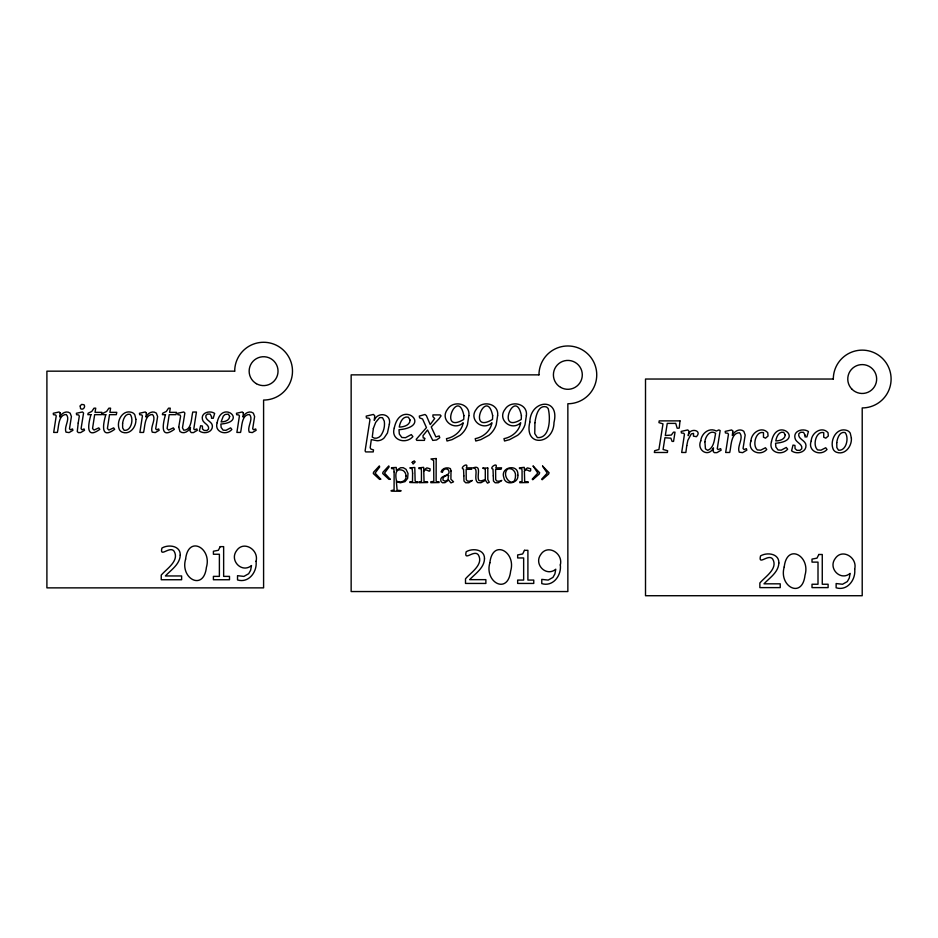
<?xml version="1.0" encoding="UTF-8"?>
<svg xmlns="http://www.w3.org/2000/svg" width="938" height="938" viewBox="0 0 938 938"><rect width="100%" height="100%" fill="white"/><g stroke="black" fill="none" stroke-linecap="round" stroke-linejoin="round"><path stroke-width="1.41" d="M394.136 471.955L394.077 490.023C381.813 491.958 411.489 491.172 397.114 490.281L396.387 481.64L400.374 482.789L405.028 481.628L407.62 478.357L408.018 473.479L406.048 469.34L403.176 467.675L400.585 467.757L396.375 470.384L396.235 467.441L391.498 467.699L391.58 468.578L393.843 468.789L394.136 471.955M412.603 473.209L412.486 481.675L409.894 481.757L409.765 482.495L417.668 482.695L417.703 481.757L415.722 481.757L415.124 480.784L414.795 467.476L409.8 467.91L412.239 469.023L412.603 473.209M423.777 471.286L424.046 481.64L427.47 481.827L427.681 482.531L419.192 482.695L419.169 481.827L421.443 481.522L421.443 470.817L421.139 468.719L418.899 468.578L418.735 467.874L423.613 467.347L423.824 470.008L426.86 467.886L430.05 468.777C430.636 474.605 426.52 467.546 423.941 470.841L423.777 471.286M524.401 471.286L524.67 481.64L528.106 481.827L528.317 482.531L519.828 482.695L519.793 481.827L522.067 481.522L522.067 470.817L521.774 468.719L519.535 468.578L519.371 467.874L524.236 467.347L524.448 470.008L527.484 467.886L530.674 468.777C531.26 474.605 527.144 467.546 524.565 470.841L524.401 471.286M487.795 468.074L487.819 479.588L489.296 482.249L487.467 483.129L485.497 480.303L480.936 482.73L477.7 482.601C473.057 478.884 479.224 468.695 473.28 467.781C482.284 464.756 476.305 475.824 478.896 480.444L480.877 480.96L485.298 479.623L485.298 469.281L482.66 468.015L487.795 468.074M436.17 458.53L436.135 480.854L436.58 481.757L438.949 481.757L439.125 482.554L430.847 482.695L430.812 481.757L433.813 481.382L433.649 460.593L430.976 458.952L436.17 458.53M463.841 475.894L463.993 481.03L465.694 482.765L468.824 482.765L472.318 480.42A8.348 8.348 0 0 1 469 481.229L467.382 481.042L466.245 479.646L466.139 469.375L471.615 469.246L472.142 467.816L466.338 467.91C469.352 461.156 458.846 468.121 463.536 469.152L463.841 475.894M493.294 475.894L493.447 481.03L495.147 482.765L498.289 482.765L501.771 480.42A8.348 8.348 0 0 1 498.465 481.229L496.835 481.042L495.698 479.646L495.592 469.375L501.068 469.246L501.596 467.816L495.792 467.91C498.805 461.156 488.311 468.121 492.989 469.152L493.294 475.894M211.554 416.73L211.507 418.278L213.231 418.278L214.65 413.412C210.065 410.129 200.884 412.544 202.397 419.251C202.96 423.46 209.655 424.539 208.564 429.088L206.899 430.495L204.214 430.46L202.502 428.971L202.385 426.028L200.626 425.723L199.337 430.929C203.734 434.446 212.621 432.57 212.41 426.063C212.387 421.385 204.648 420.294 205.926 415.405L207.544 414.057L210.206 414.115L211.554 416.73M805.039 435.185L804.992 436.897L806.879 436.897L808.45 431.539C803.397 427.916 793.29 430.577 794.955 437.964C795.565 442.595 802.94 443.791 801.744 448.798L799.915 450.346L796.948 450.31L795.072 448.669L794.943 445.421L793.009 445.093L791.578 450.826C796.432 454.707 806.211 452.632 805.988 445.468C805.965 440.321 797.441 439.113 798.848 433.731L800.618 432.254L803.561 432.312L805.039 435.185M185.618 559.107C179.85 578.429 203.687 591.726 206.395 567.384C212.117 548.12 188.315 534.777 185.618 559.107M489.871 562.8C484.114 582.111 507.939 595.419 510.647 571.078C516.381 551.814 492.567 538.471 489.871 562.8M784.227 566.974C778.47 586.285 802.295 599.593 805.003 575.24C810.737 555.976 786.923 542.633 784.227 566.974M451.002 470.946L450.897 479.212L453.558 481.827L450.967 482.906L448.61 480.08L444.999 482.648L442.537 482.777L441.083 481.616C438.503 474.03 452.057 477.208 448.423 469.961C445.808 467.558 442.9 469.586 442.384 472.389L441.083 471.873C442.068 468.132 447.285 466.854 450.392 468.613L451.002 470.946M463.9 415.675L463.735 419.438C437.577 435.056 457.861 386.01 463.9 415.675M492.661 415.675L492.497 419.438C466.338 435.056 486.623 386.01 492.661 415.675M521.411 415.675L521.247 419.438C495.1 435.056 515.384 386.01 521.411 415.675M122.597 423.46L122.655 427.939L124.168 430.366C131.343 431.234 133.946 418.887 130.159 414.326C125.188 413.001 123.03 419.649 122.597 423.46M836.766 442.607L836.837 447.532L838.502 450.205C846.404 451.155 849.277 437.565 845.091 432.535C839.627 431.081 837.259 438.409 836.766 442.607M448.587 475.519L447.954 479.951L445.058 481.229L443.006 480.162C441.939 477.137 446.406 474.651 448.587 475.519M256.074 561.264C257.375 571.699 248.828 583.424 237.525 579.93L237.525 575.686L243.915 576.401L248.687 573.716L250.634 570.245L251.501 565.544C241.934 573.575 229.329 560.572 236.47 550.852C243.423 540.007 259.134 549.703 256.074 561.264M515.525 475.941C514.751 490.34 500.106 476.176 507.716 468.906C512.101 467.429 516.017 471.685 515.525 475.941M560.326 564.946C561.628 575.393 553.08 587.106 541.777 583.612L541.777 579.379L548.179 580.094L552.951 577.409L554.897 573.939L555.765 569.225C546.197 577.269 533.593 564.266 540.734 554.546C547.675 543.688 563.398 553.385 560.326 564.946M854.682 569.12C855.984 579.567 847.436 591.28 836.133 587.786L836.133 583.553L842.535 584.257L847.307 581.583L849.253 578.101L850.121 573.399C840.554 581.443 827.949 568.44 835.09 558.72C842.031 547.862 857.754 557.559 854.682 569.12M217.147 422.733C214.087 432.277 226.41 435.936 231.85 429.463L230.607 427.869L225.988 430.331L223.127 430.155L221.133 427.435L220.876 424.046C248.629 421.819 221.696 398.826 217.147 422.733M394.265 428.08C390.384 440.168 405.99 444.8 412.884 436.604L411.301 434.587L405.451 437.706L401.839 437.483L399.318 434.036L398.99 429.733C434.294 426.45 400.432 397.888 394.265 428.08M771.458 441.798C768.081 452.304 781.647 456.337 787.65 449.208L786.279 447.461L781.178 450.17L778.048 449.97L775.855 446.98L775.562 443.24C806.129 440.79 776.465 415.475 771.458 441.798M135.858 419.309C136.491 426.509 130.312 435.056 122.456 432.254A5.569 5.569 0 0 1 119.478 429.756C115.784 421.959 122.21 409.167 131.871 412.427A5.569 5.569 0 0 1 134.849 414.924L135.858 419.309M851.364 438.034C852.067 445.96 845.267 455.364 836.614 452.28A6.132 6.132 0 0 1 833.331 449.536C829.274 440.942 836.344 426.86 846.979 430.46A6.132 6.132 0 0 1 850.262 433.204L851.364 438.034M389.352 424.175L387.464 432.981L384.193 437.858A9.614 9.614 0 0 1 377.205 440.743L371.319 439.594L370.17 447.778L371.002 449.15L373.5 449.9L373.23 451.917L365.656 451.917L365.105 450.873L369.959 419.708L369.138 418.242L366.465 417.914L366.195 416.12L373.394 414.432L374.754 415.792L374.262 420.423C377.51 411.231 391.779 413.552 389.352 424.175M534.93 422.721L534.754 433.567L537.368 437.577C550.289 438.714 550.618 417.246 548.155 408.464L546.526 406.963C538.002 404.36 535.715 416.929 534.93 422.721M468.859 415.675L467.452 424.808A22.512 22.512 0 0 1 460.159 435.267L452.022 439.652L447.004 441.012L446.465 438.667C454.496 437.108 461.766 431.081 463.184 422.768C453.98 431.644 439.359 419.603 447.543 409.285C453.289 399.694 470.606 403.492 468.859 415.675M497.609 415.675L496.214 424.808A22.512 22.512 0 0 1 488.921 435.267L480.784 439.652L475.765 441.012L475.214 438.667C483.258 437.108 490.527 431.081 491.946 422.768C482.742 431.644 468.121 419.603 476.305 409.285C482.05 399.694 499.368 403.492 497.609 415.675M526.37 415.675L524.975 424.808A22.512 22.512 0 0 1 517.682 435.267L509.545 439.652L504.527 441.012L503.976 438.667C512.019 437.108 519.289 431.081 520.707 422.768C511.503 431.644 496.882 419.603 505.054 409.285C510.811 399.694 528.129 403.492 526.37 415.675M529.841 422.065C523.65 447.684 553.666 444.952 553.995 422.534C560.197 396.844 530.205 399.588 529.841 422.065M750.986 440.93C746.953 451.166 760.226 456.841 766.745 449.501L765.467 447.743L760.671 450.193L757.412 449.923C751.995 445.562 755.723 430.659 763.497 432.629L763.462 437.214L765.514 438.175L768.058 436.018L767.765 432.711C761.609 425.758 751.104 432.864 750.986 440.93M811.241 440.93C807.219 451.166 820.48 456.841 827.011 449.501L825.733 447.743L820.926 450.193L817.678 449.923C812.261 445.562 815.99 430.659 823.752 432.629L823.716 437.214L825.78 438.175L828.313 436.018L828.031 432.711C821.864 425.758 811.37 432.864 811.241 440.93M178.759 427.013L179.944 431.527C183.766 434.529 188.808 431.328 190.461 427.447L189.992 430.952L191.188 432.594L193.498 432.582L197.308 430.319L196.874 428.947L194.635 429.768L193.779 429.029L196.441 412.04L192.782 412.04C191.235 417.551 191.962 430.132 183.813 430.214L182.464 427.857L184.868 413.025L183.789 411.958L177.681 413.283L177.903 414.702L179.99 414.959L180.612 416.132L178.759 427.013M704.895 441.775L705.446 448.856L707.721 450.346C714.135 447.883 714.439 439.054 715.624 433.25C709.972 429.393 705.27 436.721 704.895 441.775M700.78 440.801C696.324 450.381 708.753 457.932 713.455 447.836L713.197 451.518L714.381 452.655L716.937 452.644L721.123 450.158L720.654 448.645L718.191 449.548L717.242 448.833L720.173 430.589L718.801 429.932L716.386 431.07C709.28 427.048 701.413 433.415 700.78 440.801M517.823 475.144C519.066 483.445 504.996 486.189 503.835 477.489C499.872 466.702 519.089 463.36 517.823 475.144M406.048 475.976C406.682 481.276 400.409 483.351 396.446 480.995C395.601 476.563 394.581 468.25 401.499 470.008C404.337 470.419 405.943 473.315 406.048 475.976M679.991 420.881L679.241 428.033L678.08 428.267L677.154 428.174L675.735 423.39L667.258 423.39L665.312 435.525L671.315 435.056L673.507 432.16L675.02 432.16L673.554 441.399L672.089 441.399L670.881 438.198L664.936 437.741L663.084 449.501L667.633 450.732L667.399 452.479L654.361 452.479L654.654 450.732L658.91 449.501L662.99 423.87L658.957 422.639L659.203 420.881L679.991 420.881M60.184 413.025L59.762 416.988C61.427 413.177 66.446 410.246 70.151 413.154L71.417 416.554L69.482 428.842L70.456 429.768L72.496 428.947L72.93 430.319L69.095 432.582L66.035 432.148C63.643 426.813 70.608 419.11 66.281 414.502C58.215 414.561 58.848 426.954 57.347 432.43L53.689 432.43L56.233 415.886L55.588 414.959L53.478 414.702L53.267 413.283L59.117 411.958L60.184 413.025M146.387 413.025L145.953 416.988C147.629 413.177 152.636 410.246 156.353 413.154L157.619 416.554L155.685 428.842L156.646 429.768L158.698 428.947L159.12 430.319L155.286 432.582L152.237 432.148C149.846 426.813 156.81 419.11 152.484 414.502C144.417 414.561 145.038 426.954 143.549 432.43L139.891 432.43L142.424 415.886L141.779 414.959L139.68 414.702L139.457 413.283L145.308 411.958L146.387 413.025M243.388 413.025L242.954 416.988C244.619 413.177 249.637 410.246 253.342 413.154L254.62 416.554L252.674 428.842L253.647 429.768L255.687 428.947L256.121 430.319L252.287 432.582L249.238 432.148C246.835 426.813 253.799 419.11 249.473 414.502C241.406 414.561 242.039 426.954 240.55 432.43L236.892 432.43L239.424 415.886L238.78 414.959L236.669 414.702L236.458 413.283L242.309 411.958L243.388 413.025M732.824 431.117L732.344 435.478C734.184 431.269 739.707 428.045 743.787 431.257L745.182 434.998L743.048 448.528L744.115 449.548L746.367 448.645L746.847 450.158L742.626 452.644L739.261 452.175C736.623 446.3 744.291 437.812 739.531 432.746C730.643 432.805 731.335 446.441 729.694 452.479L725.672 452.479L728.463 434.259L727.747 433.25L725.426 432.957L725.191 431.398L731.64 429.932L732.824 431.117M180.248 555.144C179.885 564.371 171.126 569.858 165.393 575.955L181.62 575.955L181.62 579.743L161.242 579.743L161.242 575.111C166.636 568.768 179.662 560.854 174.105 551.216C169.813 545.412 159.331 558.427 161.934 548.05C168.418 544.169 180.612 545.623 180.248 555.144M229.658 416.425C229.517 420.587 224.51 421.912 221.098 421.936L223.267 416.167L225.073 414.49L228.274 414.115L229.658 416.425M410.105 420.095C409.929 425.36 403.575 427.036 399.26 427.071C399.905 422.639 402.73 415.792 408.358 417.164L410.105 420.095M484.5 558.837C484.137 568.065 475.378 573.552 469.645 579.649L485.872 579.649L485.872 583.436L465.506 583.436L465.506 578.805C470.899 572.45 483.926 564.547 478.357 554.909C474.077 549.093 463.595 562.12 466.186 551.743C472.67 547.851 484.864 549.316 484.5 558.837M785.235 434.857C785.071 439.441 779.56 440.895 775.808 440.919C776.359 437.073 778.821 431.117 783.711 432.312L785.235 434.857M778.857 562.999C778.493 572.239 769.735 577.714 764.001 583.823L780.228 583.823L780.228 587.61L759.862 587.61L759.862 582.979C765.256 576.624 778.282 568.709 772.713 559.083C768.433 553.268 757.951 566.282 760.542 555.906C767.026 552.025 779.22 553.479 778.857 562.999M686.768 445.609L685.866 452.479L681.692 452.479L684.447 434.259L683.732 433.25L681.41 432.957L681.176 431.398L687.765 429.932L688.949 431.117L688.281 435.713C688.879 427.212 702.961 430.014 696.406 436.698L693.44 436.135L693.569 433.379L691.247 433.931L687.835 440.379L686.768 445.609M424.703 438.351L424.433 440.368L416.753 440.368L416.214 439.324L426.45 427.611L422.581 418.993L419.591 417.856L419.309 416.062L425.031 414.479L426.403 415.675L430.214 424.562L434.681 418.512L432.934 416.718L432.934 414.913L440.18 414.913L441.059 415.897L439.007 418.782L431.246 426.954L435.877 436.897L439.207 435.947L439.746 437.694L436.557 439.981L432.77 440.403L427.54 430.014L422.991 435.654L423.202 437.882L424.703 438.351M80.211 405.99L80.562 408.71C82.99 410.574 85.862 406.893 84.057 404.724L81.536 404.419L80.211 405.99M78.217 423.038L77.268 431.527L78.346 432.594L80.668 432.582L84.502 430.319L84.08 428.947L82.028 429.768L81.067 428.689L83.564 413.025L82.485 411.958L76.377 413.283L76.588 414.702L78.675 414.959L79.296 416.132L78.217 423.038M90.963 414.666C87.492 426.427 86.484 439.09 99.827 429.334L98.795 427.869L94.058 430.061L92.545 428.56L94.656 414.666L101.456 414.666L101.925 412.345L95.043 412.345L95.735 408.171L94.011 408.171L91.772 411.454L88.113 413.248L87.855 414.666L90.963 414.666M105.806 414.666C102.336 426.427 101.327 439.09 114.671 429.334L113.639 427.869L108.914 430.061L107.401 428.56L109.512 414.666L116.312 414.666L116.781 412.345L109.898 412.345L110.59 408.171L108.867 408.171L106.627 411.454L102.969 413.248L102.711 414.666L105.806 414.666M165.498 414.666C162.028 426.427 161.019 439.09 174.362 429.334L173.331 427.869L168.594 430.061L167.093 428.56L169.203 414.666L175.992 414.666L176.473 412.345L169.59 412.345L170.27 408.171L168.547 408.171L166.319 411.454L162.661 413.248L162.403 414.666L165.498 414.666M373.359 428.455L372.257 437.108C375.599 439.899 380.535 437.354 382.001 433.684A19.628 19.628 0 0 0 384.287 421.15L382.516 417.691L379.667 417.586L375.646 422.405L373.359 428.455M412.192 462.305L413.13 464.005L415.171 461.895L414.197 460.875L412.192 462.305M220.207 546.631L218.402 550.278L213.407 551.239L213.407 554.252L219.386 554.252L219.386 576.378L213.407 576.378L213.407 579.743L229.493 579.743L229.493 576.378L223.643 576.378L223.643 546.631L220.207 546.631M524.471 550.325L522.654 553.971L517.659 554.933L517.659 557.946L523.65 557.946L523.65 580.071L517.659 580.071L517.659 583.436L533.757 583.436L533.757 580.071L527.906 580.071L527.906 550.325L524.471 550.325M818.827 554.487L817.01 558.133L812.015 559.107L812.015 562.12L818.006 562.12L818.006 584.245L812.015 584.245L812.015 587.61L828.113 587.61L828.113 584.245L822.263 584.245L822.263 554.487L818.827 554.487M380.676 479.154L379.609 479.412L373.301 473.549L373.547 472.213L379.374 465.905L379.656 466.972L375.106 473.104L380.676 479.154M390.102 479.154L389.024 479.412L382.716 473.549L382.962 472.213L388.789 465.905L389.071 466.972L384.521 473.104L390.102 479.154M533.147 466.092L537.814 473.104L532.245 479.154L532.761 479.728L539.186 474.089L539.667 472.752L533.147 466.092M542.574 466.092L547.229 473.104L541.66 479.154L542.176 479.728L548.601 474.089L549.082 472.752L542.574 466.092M234.699 371.167L46.9 371.167L46.9 587.868L263.59 587.868L263.59 400.057A28.89 28.89 0 0 0 292.492 371.167A28.89 28.89 0 0 0 263.59 342.276A28.89 28.89 0 0 0 234.699 371.167M538.963 374.86L351.152 374.86L351.152 591.55L567.853 591.55L567.853 403.75A28.89 28.89 0 0 0 596.744 374.86A28.89 28.89 0 0 0 567.853 345.97A28.89 28.89 0 0 0 538.963 374.86M833.319 379.034L645.508 379.034L645.508 595.724L862.21 595.724L862.21 407.924A28.89 28.89 0 0 0 891.1 379.034A28.89 28.89 0 0 0 862.21 350.132A28.89 28.89 0 0 0 833.319 379.034M851.997 389.247A14.445 14.445 0 0 0 876.162 382.774A14.445 14.445 0 0 0 858.469 365.081A14.445 14.445 0 0 0 851.997 389.247M560.631 387.371A14.445 14.445 0 0 0 582.299 374.86A14.445 14.445 0 0 0 560.631 362.349A14.445 14.445 0 0 0 560.631 387.371M256.367 383.677A14.445 14.445 0 0 0 278.035 371.167A14.445 14.445 0 0 0 256.367 358.656A14.445 14.445 0 0 0 256.367 383.677"/></g></svg>
